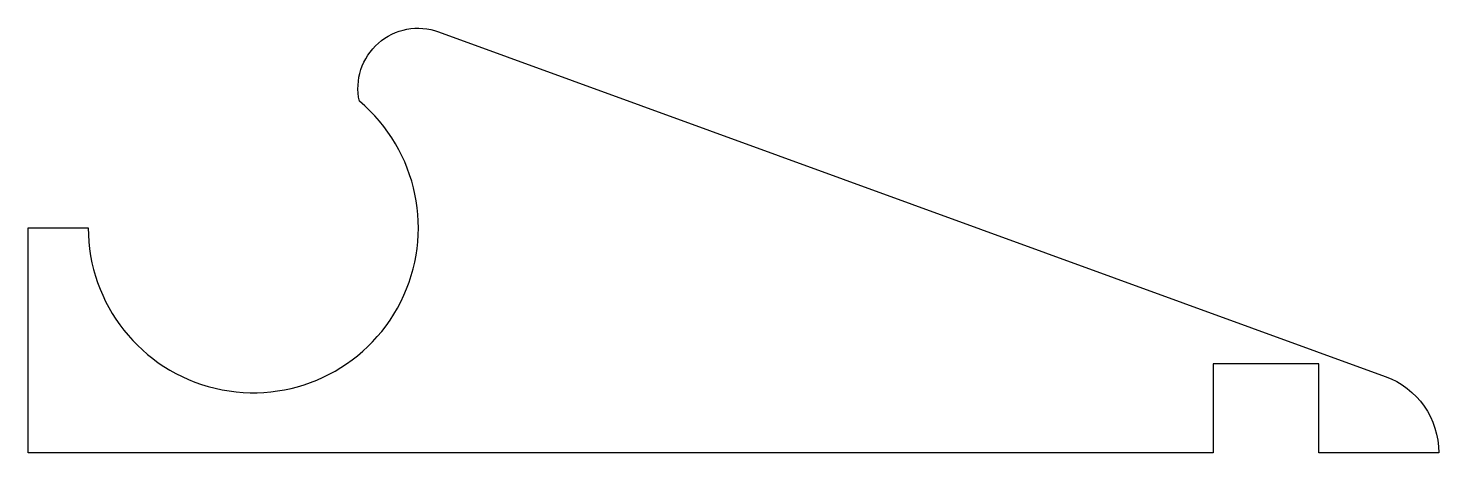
# Model space of a CAD drawing. Header units: inches. Extents: x -0.94 to 4.94, y -0.94 to 0.83.
import ezdxf

# ---------------------------------------------------------------- set-up
doc = ezdxf.new("R2010")
doc.units = ezdxf.units.IN
doc.layers.get('0').update_dxf_attribs({"linetype": 'CONTINUOUS'})

msp = doc.modelspace()

# ---------------------------------------------------------------- linework, layer by layer
msp.add_lwpolyline([(-0.9375, -0.9375), (-0.9375, 0), (-0.6875, 0, 1.569686), (0.4419, 0.5267, -0.592166), (0.7715, 0.8158), (4.7148, -0.6194, -0.315299), (4.9375, -0.9375), (4.4375, -0.9375), (4.4375, -0.5675), (3.9975, -0.5675), (3.9975, -0.9375)], format="xyb", close=True)

doc.saveas('drawing.dxf')
